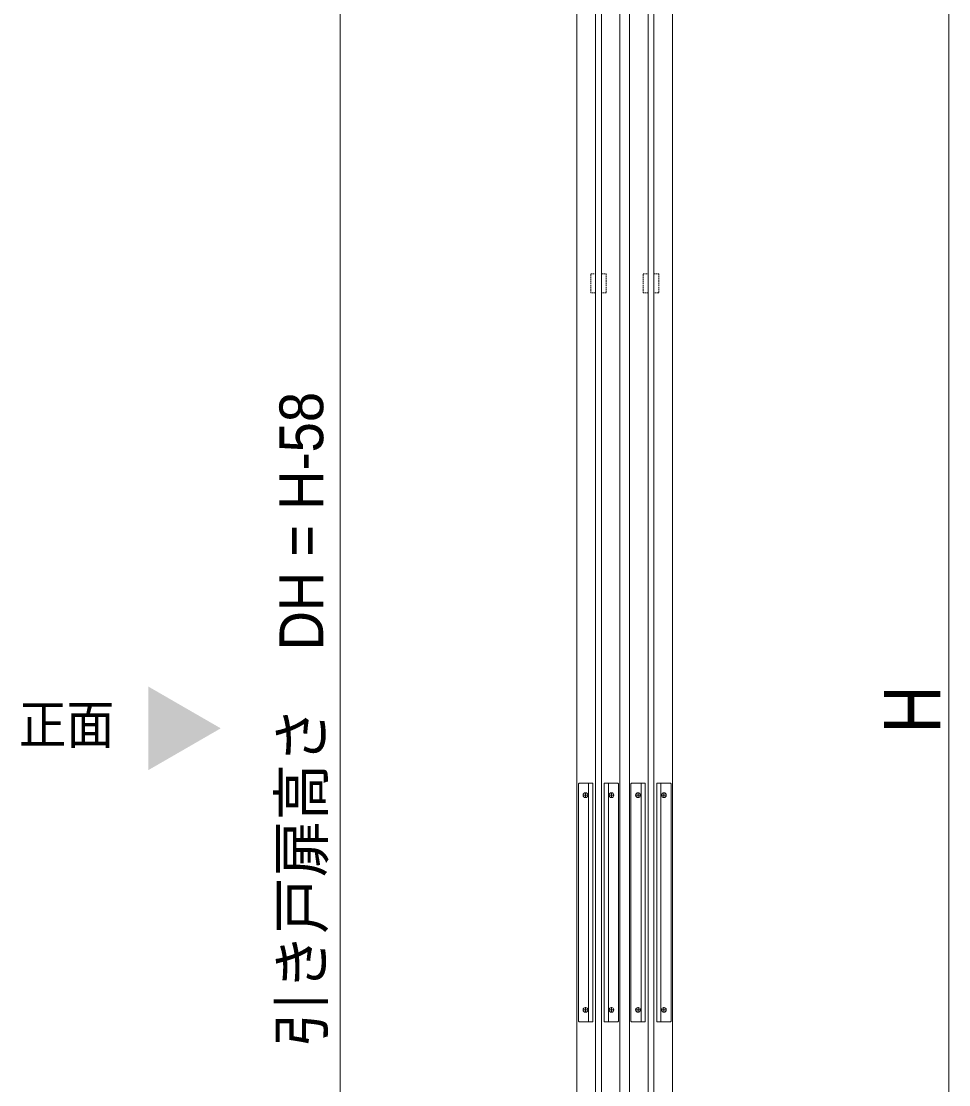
# Model space of a CAD drawing. Units: millimetres, scale not verified. Extents: x -6062 to 6062, y -3045 to 3045.
# Drawn here: x -1716 to -939, y -1140 to -248 of the extents above; entities that cross this region are included whole.
import ezdxf
from ezdxf.enums import TextEntityAlignment as Align

# ---------------------------------------------------------------- set-up
doc = ezdxf.new("R2010")
doc.units = ezdxf.units.MM
doc.header["$LTSCALE"] = 20
doc.linetypes.add('DASHED1', pattern=[1.8, 1.2, -0.6])
for name, color, linetype, lineweight in [('0-0_2寸法-3', 7, 'Continuous', 9), ('0-1_3一般', 7, 'Continuous', 9), ('0-3_2寸法-1', 7, 'Continuous', 9)]:
    doc.layers.add(name, color=color, linetype=linetype, lineweight=lineweight)
doc.styles.add('ＭＳ ゴシック', font='')
doc.styles.add('ＭＳ Ｐゴシック', font='')
doc.styles.get('ＭＳ ゴシック').set_extended_font_data('MS Gothic')
doc.styles.get('ＭＳ Ｐゴシック').set_extended_font_data('MS PGothic')

# ---------------------------------------------------------------- blocks, each defined once
blk = doc.blocks.new('グループ-2')
at = {"layer": '0-1_3一般'}
blk.add_lwpolyline([(10749.3, 6100), (11469.3, 6100), (11469.3, -39680), (10749.3, -39680)], close=True, dxfattribs=at)
blk = doc.blocks.new('グループ-4')
at = {"layer": '0-1_3一般'}
for p, q in [((10772.3, -17760), (10772.3, -21720)), ((10942.3, -21740), (10942.3, -17740)), ((11276.3, -17740), (11276.3, -21740)), ((11446.3, -21720), (11446.3, -17760)), ((10848.3, -17940), (10936.3, -17940)), ((10892.3, -17984), (10892.3, -17896)), ((11282.3, -17940), (11370.3, -17940)), ((11326.3, -17896), (11326.3, -17984)), ((10848.3, -21540), (10936.3, -21540)), ((10892.3, -21584), (10892.3, -21496)), ((11282.3, -21540), (11370.3, -21540)), ((11326.3, -21496), (11326.3, -21584))]:
    blk.add_line(p, q, dxfattribs=at)
for points in [[(10792.3, -21740), (11012.3, -21740), (11012.3, -17740), (10792.3, -17740)], [(11426.3, -17740), (11206.3, -17740), (11206.3, -21740), (11426.3, -21740)]]:
    blk.add_lwpolyline(points, dxfattribs=at)
for centre in [(10892.3, -17940), (11326.3, -17940), (10892.3, -21540), (11326.3, -21540)]:
    blk.add_circle(centre, 40, dxfattribs=at)
for centre, start, end in [((10792.3, -17760), 135, 180), ((10792.3, -17760), 90, 135), ((11426.3, -17760), 45, 90), ((11426.3, -17760), 0, 45), ((10792.3, -21720), 180, 225), ((10792.3, -21720), 225, 270), ((11426.3, -21720), 270, 315), ((11426.3, -21720), 315, 0)]:
    blk.add_arc(centre, 20, start, end, dxfattribs=at)
blk = doc.blocks.new('グループ-11')
at = {"layer": '0-1_3一般'}
blk.add_lwpolyline([(11159.3, 5620), (11159.3, -39220), (11059.3, -39220), (11059.3, 5620)], close=True, dxfattribs=at)
blk = doc.blocks.new('グループ-16')
at = {"layer": '0-1_3一般'}
for p, q in [((11629.3, -39680), (11629.3, 6100)), ((12349.3, 6100), (12349.3, -39680))]:
    blk.add_line(p, q, dxfattribs=at)
blk = doc.blocks.new('グループ-17')
at = {"layer": '0-1_3一般'}
for p, q in [((11652.3, -17760), (11652.3, -21720)), ((11892.3, -17740), (11672.3, -17740)), ((11822.3, -21740), (11822.3, -17740)), ((11892.3, -21740), (11892.3, -17740)), ((12086.3, -17740), (12086.3, -21740)), ((12306.3, -17740), (12086.3, -17740)), ((12156.3, -17740), (12156.3, -21740)), ((12326.3, -21720), (12326.3, -17760)), ((11728.3, -17940), (11816.3, -17940)), ((11772.3, -17984), (11772.3, -17896)), ((12162.3, -17940), (12250.3, -17940)), ((12206.3, -17896), (12206.3, -17984)), ((11728.3, -21540), (11816.3, -21540)), ((11772.3, -21584), (11772.3, -21496)), ((12162.3, -21540), (12250.3, -21540)), ((12206.3, -21496), (12206.3, -21584)), ((11672.3, -21740), (11892.3, -21740)), ((12086.3, -21740), (12306.3, -21740))]:
    blk.add_line(p, q, dxfattribs=at)
for centre in [(11772.3, -17940), (12206.3, -17940), (11772.3, -21540), (12206.3, -21540)]:
    blk.add_circle(centre, 40, dxfattribs=at)
for centre, start, end in [((11672.3, -17760), 135, 180), ((11672.3, -17760), 90, 135), ((12306.3, -17760), 45, 90), ((12306.3, -17760), 0, 45), ((11672.3, -21720), 180, 225), ((11672.3, -21720), 225, 270), ((12306.3, -21720), 270, 315), ((12306.3, -21720), 315, 0)]:
    blk.add_arc(centre, 20, start, end, dxfattribs=at)
blk = doc.blocks.new('グループ-24')
at = {"layer": '0-1_3一般'}
for p, q in [((11939.3, -39220), (11939.3, 5620)), ((12039.3, 5620), (12039.3, -39220))]:
    blk.add_line(p, q, dxfattribs=at)
blk = doc.blocks.new('グループ-29')
at = {"layer": '0-1_3一般', "linetype": 'DASHED1'}
for points in [[(10979.3, -9200), (11059.3, -9200), (11059.3, -9520), (10979.3, -9520)], [(11159.3, -9200), (11239.3, -9200), (11239.3, -9520), (11159.3, -9520)], [(11859.3, -9200), (11939.3, -9200), (11939.3, -9520), (11859.3, -9520)], [(12039.3, -9200), (12119.3, -9200), (12119.3, -9520), (12039.3, -9520)]]:
    blk.add_lwpolyline(points, close=True, dxfattribs=at)
at = {"layer": '0-1_3一般'}
for name in ['グループ-2', 'グループ-16', 'グループ-11', 'グループ-24', 'グループ-4', 'グループ-17']:
    blk.add_blockref(name, (0, 0), dxfattribs=at)
blk = doc.blocks.new('グループ-30')
at = {"layer": '0-1_3一般'}
blk.add_blockref('グループ-29', (0, 0), dxfattribs=at)

msp = doc.modelspace()

# ---------------------------------------------------------------- linework, layer by layer
at = {"layer": '0-0_2寸法-3'}
msp.add_solid([(-1609.28, -805.93), (-1548.54, -841), (-1609.28, -876.07)], dxfattribs=at)
at = {"layer": '0-3_2寸法-1'}
for p, q in [((-938.56, -1987.29), (-938.56, 337.29)), ((-1448.54, 292.29), (-1448.54, -1974.29))]:
    msp.add_line(p, q, dxfattribs=at)

# ---------------------------------------------------------------- block references
at = {"layer": '0-1_3一般', "xscale": 0.05, "yscale": 0.05}
msp.add_blockref('グループ-30', (-1787.5, 0), dxfattribs=at)

# ---------------------------------------------------------------- texts
at = {"layer": '0-0_2寸法-3', "style": 'ＭＳ ゴシック', "width": 0.9}
msp.add_text('正面', height=32.55, dxfattribs=at).set_placement((-1717.76, -863.78), align=Align.BOTTOM_LEFT)
at = {"layer": '0-3_2寸法-1', "style": 'ＭＳ Ｐゴシック'}
for s, height, width, p in [('引き戸扉高さ\u3000DH = H-58', 36.69, 0.95, (-1451.65, -1108.43)), ('H', 47.17, 0.9, (-931.49, -845.25))]:
    msp.add_text(s, height=height, rotation=90, dxfattribs=dict(at, width=width)).set_placement(p, align=Align.BOTTOM_LEFT)

doc.saveas('drawing.dxf')
